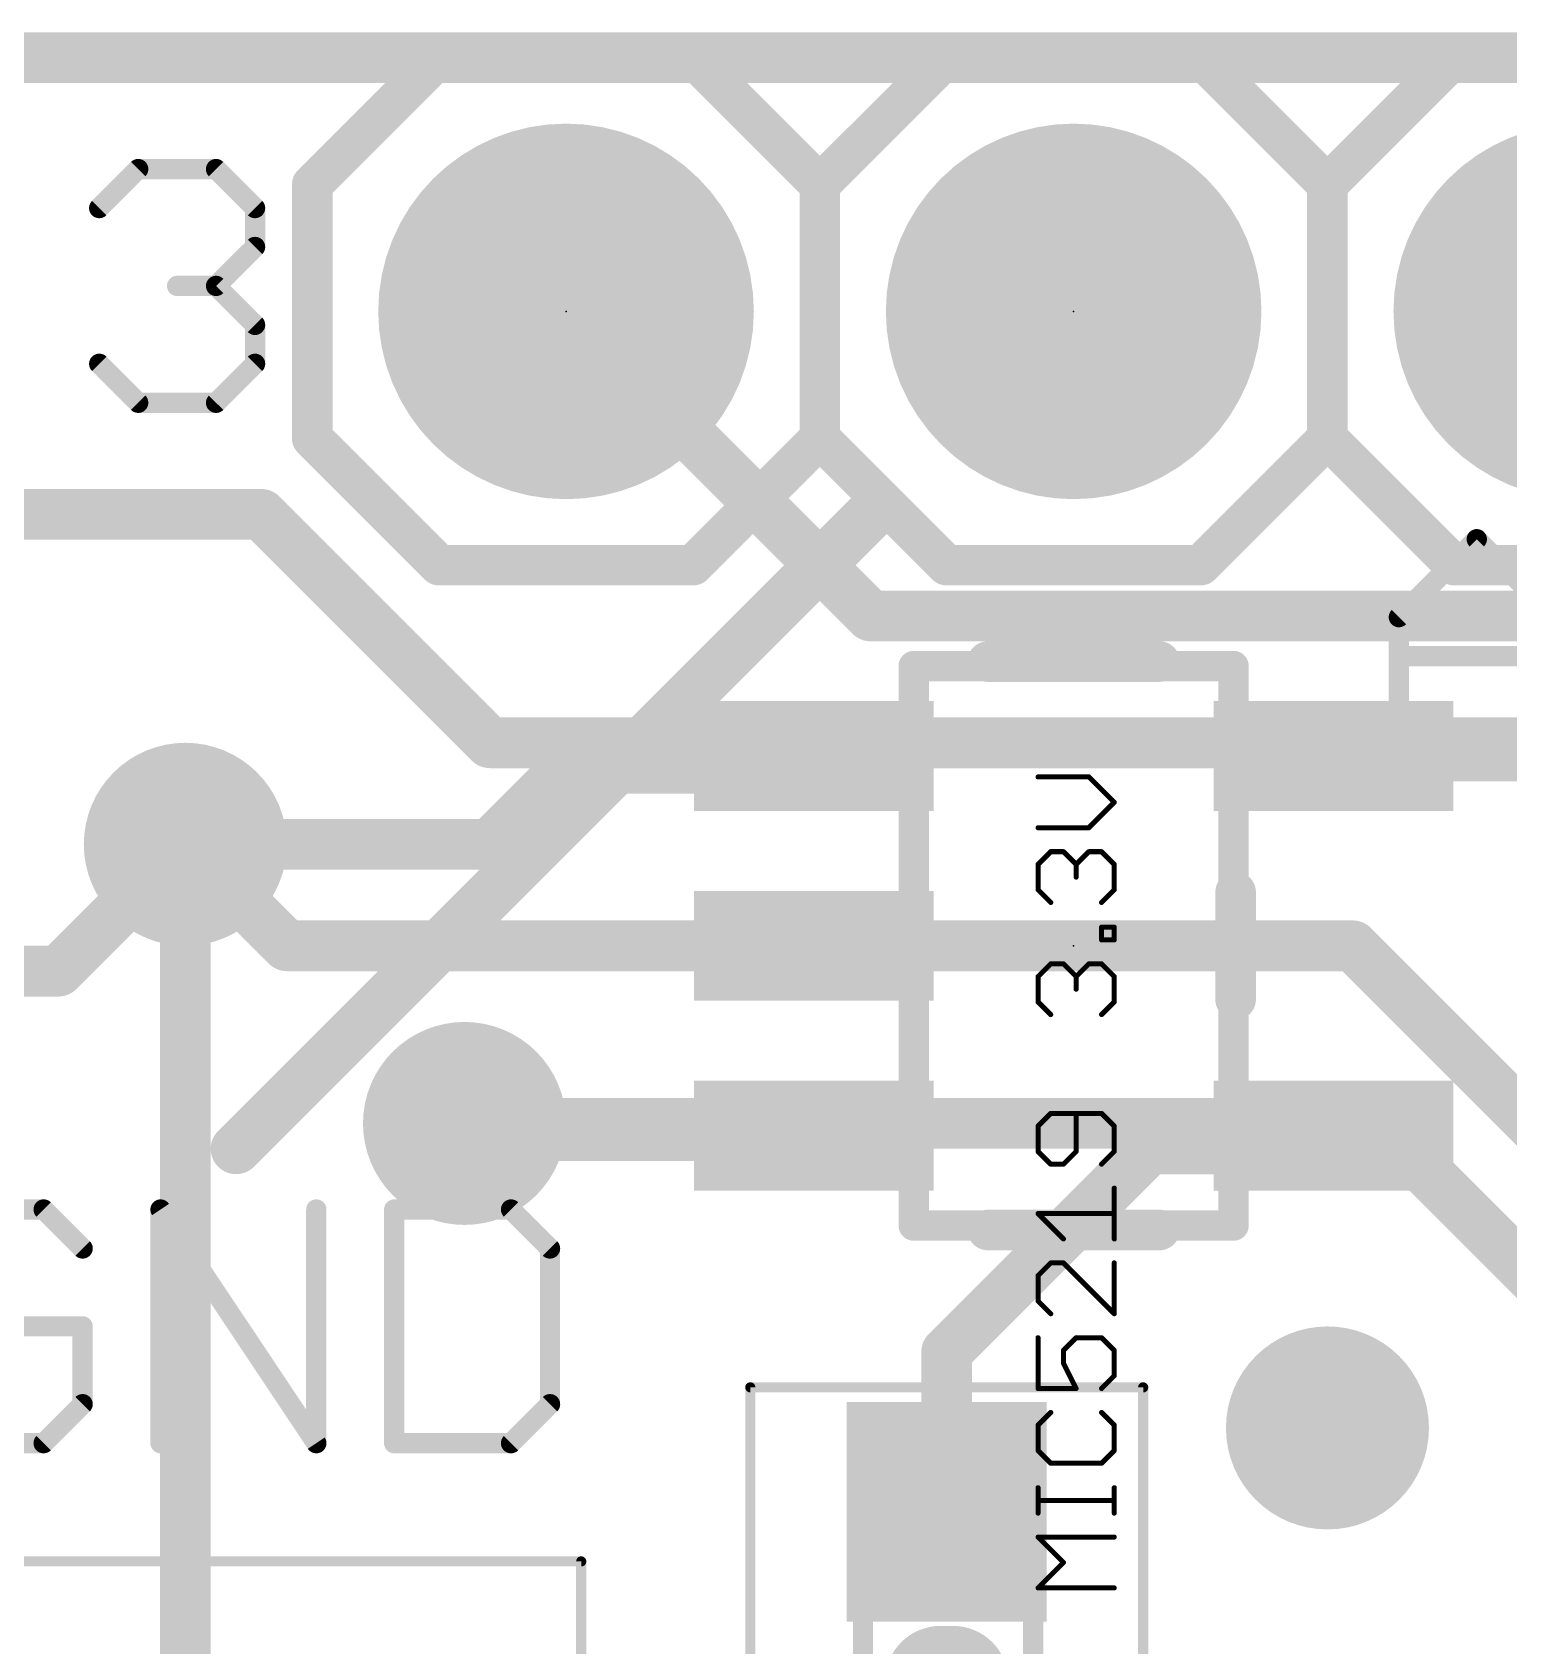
# Model space of a CAD drawing. Extents: x -15 to 92, y -11 to 29.
# Drawn here: x 10.03 to 17.42, y 21.26 to 29.34 of the extents above; entities that cross this region are included whole.
import ezdxf

# ---------------------------------------------------------------- set-up
doc = ezdxf.new("R2010")
doc.units = 0
for name, color, linetype in [('1', 22, 'CONTINUOUS'), ('16', 175, 'CONTINUOUS'), ('17', 82, 'CONTINUOUS'), ('18', 82, 'CONTINUOUS'), ('20', 7, 'CONTINUOUS'), ('21', 253, 'CONTINUOUS'), ('23', 7, 'CONTINUOUS'), ('27', 253, 'CONTINUOUS'), ('39', 22, 'CONTINUOUS'), ('51', 253, 'CONTINUOUS')]:
    doc.layers.add(name, color=color, linetype=linetype)

# ---------------------------------------------------------------- blocks, each defined once
blk = doc.blocks.new('ROUNDP')
at = {"const_width": 0.5}
blk.add_lwpolyline([(0, -0.25, 1), (0, 0.25, 1), (0, -0.25)], format="xyb", dxfattribs=at)
blk = doc.blocks.new('RECT')
blk.add_solid([(-0.5, -0.5), (0.5, -0.5), (-0.5, 0.5), (0.5, 0.5)])
blk = doc.blocks.new('ROUNDV')
at = {"const_width": 0.5}
blk.add_lwpolyline([(0, -0.25, 1), (0, 0.25, 1), (0, -0.25)], format="xyb", dxfattribs=at)

msp = doc.modelspace()

# ---------------------------------------------------------------- linework, layer by layer
at = {"layer": '1', "const_width": 0.254}
for points in [[(0, 29.21), (46.99, 29.21)], [(13.8789, 25.654), (13.9399, 25.715)], [(16.5401, 25.715), (17.758, 25.715)], [(12.319, 25.273), (12.7, 25.654)], [(12.7, 25.654), (13.8789, 25.654)], [(10.16, 24.638), (10.795, 25.273)], [(10.795, 25.273), (12.319, 25.273)], [(9.262, 24.638), (10.16, 24.638)], [(12.253, 23.815), (12.192, 23.876)], [(13.9399, 23.815), (12.253, 23.815)], [(16.5401, 23.815), (16.4741, 23.749)], [(15.621, 23.749), (14.605, 22.733)], [(16.4741, 23.749), (15.621, 23.749)], [(14.605, 22.733), (14.605, 21.932)]]:
    msp.add_lwpolyline(points, dxfattribs=at)
at = {"layer": '1', "const_width": 0.127}
for points in [[(13.9848, 25.6701, 1), (13.895, 25.7599)], [(16.5401, 25.7785, 1), (16.5401, 25.6515)], [(12.7, 25.7175, 1), (12.7, 25.5905)], [(12.7449, 25.6091, 1), (12.6551, 25.6989)], [(13.834, 25.6989, 1), (13.9238, 25.6091)], [(13.8789, 25.5905, 1), (13.8789, 25.7175)], [(10.795, 25.3365, 1), (10.795, 25.2095)], [(10.8399, 25.2281, 1), (10.7501, 25.3179)], [(12.2741, 25.3179, 1), (12.3639, 25.2281)], [(12.319, 25.2095, 1), (12.319, 25.3365)], [(10.1151, 24.6829, 1), (10.2049, 24.5931)], [(10.16, 24.5745, 1), (10.16, 24.7015)], [(12.2369, 23.9209, 1), (12.1471, 23.8311)], [(12.253, 23.8785, 1), (12.253, 23.7515)], [(12.2081, 23.7701, 1), (12.2979, 23.8599)], [(13.9399, 23.7515, 1), (13.9399, 23.8785)], [(16.585, 23.7701, 1), (16.4952, 23.8599)], [(15.621, 23.8125, 1), (15.621, 23.6855)], [(15.6659, 23.7041, 1), (15.5761, 23.7939)], [(16.4292, 23.7939, 1), (16.519, 23.7041)], [(16.4741, 23.6855, 1), (16.4741, 23.8125)], [(14.6685, 22.733, 1), (14.5415, 22.733)], [(14.5601, 22.7779, 1), (14.6499, 22.6881)], [(14.5415, 21.932, 1), (14.6685, 21.932)]]:
    msp.add_lwpolyline(points, format="xyb", dxfattribs=at)
at = {"layer": '16', "const_width": 0.254}
for points in [[(0, 29.21), (46.99, 29.21)], [(14.224, 26.416), (12.7, 27.94)], [(11.176, 26.924), (6.096, 26.924)], [(12.319, 25.781), (11.176, 26.924)], [(18.161, 26.416), (14.224, 26.416)], [(17.78, 25.781), (12.319, 25.781)], [(10.795, 17.907), (10.795, 25.273)], [(11.303, 24.765), (10.795, 25.273)], [(16.637, 24.765), (11.303, 24.765)], [(19.304, 22.098), (16.637, 24.765)], [(12.192, 23.876), (16.764, 23.876)], [(16.764, 23.876), (19.05, 21.59)]]:
    msp.add_lwpolyline(points, dxfattribs=at)
at = {"layer": '16', "const_width": 0.127}
for points in [[(12.7449, 27.9849, 1), (12.6551, 27.8951)], [(11.2209, 26.9689, 1), (11.1311, 26.8791)], [(11.176, 26.8605, 1), (11.176, 26.9875)], [(14.224, 26.4795, 1), (14.224, 26.3525)], [(14.1791, 26.3711, 1), (14.2689, 26.4609)], [(12.319, 25.8445, 1), (12.319, 25.7175)], [(12.2741, 25.7361, 1), (12.3639, 25.8259)], [(10.8585, 25.273, 1), (10.7315, 25.273)], [(10.8399, 25.3179, 1), (10.7501, 25.2281)], [(11.303, 24.8285, 1), (11.303, 24.7015)], [(11.2581, 24.7201, 1), (11.3479, 24.8099)], [(16.6819, 24.8099, 1), (16.5921, 24.7201)], [(16.637, 24.7015, 1), (16.637, 24.8285)], [(12.192, 23.9395, 1), (12.192, 23.8125)], [(16.8089, 23.9209, 1), (16.7191, 23.8311)], [(16.764, 23.8125, 1), (16.764, 23.9395)]]:
    msp.add_lwpolyline(points, format="xyb", dxfattribs=at)
at = {"layer": '20', "const_width": 0.2032}
msp.add_lwpolyline([(46.99, 29.21), (0, 29.21)], dxfattribs=at)
at = {"layer": '21'}
for points, const_width in [([(12.065, 29.21), (11.43, 28.575)], 0.2032), ([(13.335, 29.21), (12.065, 29.21)], 0.2032), ([(13.97, 28.575), (13.335, 29.21)], 0.2032), ([(14.605, 29.21), (13.97, 28.575)], 0.2032), ([(15.875, 29.21), (14.605, 29.21)], 0.2032), ([(16.51, 28.575), (15.875, 29.21)], 0.2032), ([(17.145, 29.21), (16.51, 28.575)], 0.2032), ([(18.415, 29.21), (17.145, 29.21)], 0.2032), ([(10.3642, 28.4573), (10.5591, 28.6522)], 0.1016), ([(10.5591, 28.6522), (10.9489, 28.6522)], 0.1016), ([(10.9489, 28.6522), (11.1438, 28.4573)], 0.1016), ([(11.43, 28.575), (11.43, 27.305)], 0.2032), ([(13.97, 27.305), (13.97, 28.575)], 0.2032), ([(13.97, 28.575), (13.97, 27.305)], 0.2032), ([(16.51, 28.575), (16.51, 27.305)], 0.2032), ([(16.51, 27.305), (16.51, 28.575)], 0.2032), ([(11.1438, 28.4573), (11.1438, 28.2624)], 0.1016), ([(11.1438, 28.2624), (10.9489, 28.0675)], 0.1016), ([(10.9489, 28.0675), (10.754, 28.0675)], 0.1016), ([(10.9489, 28.0675), (11.1438, 27.8726)], 0.1016), ([(11.1438, 27.8726), (11.1438, 27.6777)], 0.1016), ([(10.5591, 27.4828), (10.3642, 27.6777)], 0.1016), ([(11.1438, 27.6777), (10.9489, 27.4828)], 0.1016), ([(10.9489, 27.4828), (10.5591, 27.4828)], 0.1016), ([(11.43, 27.305), (12.065, 26.67)], 0.2032), ([(13.335, 26.67), (13.97, 27.305)], 0.2032), ([(13.97, 27.305), (14.605, 26.67)], 0.2032), ([(15.875, 26.67), (16.51, 27.305)], 0.2032), ([(16.51, 27.305), (17.145, 26.67)], 0.2032), ([(11.049, 23.749), (14.224, 26.924)], 0.254), ([(16.8674, 26.41), (17.2572, 26.7998)], 0.1016), ([(17.2572, 26.7998), (17.647, 26.41)], 0.1016), ([(12.065, 26.67), (13.335, 26.67)], 0.2032), ([(14.605, 26.67), (15.875, 26.67)], 0.2032), ([(17.145, 26.67), (18.415, 26.67)], 0.2032), ([(16.8674, 25.6304), (16.8674, 26.41)], 0.1016), ([(14.8106, 26.1874), (15.6694, 26.1874)], 0.2032), ([(16.8674, 26.2151), (17.647, 26.2151)], 0.1016), ([(16.0504, 25.0334), (16.0504, 24.4966)], 0.2032), ([(10.0861, 23.4452), (9.6963, 23.4452)], 0.1016), ([(10.281, 23.2503), (10.0861, 23.4452)], 0.1016), ([(10.6708, 22.2758), (10.6708, 23.4452)], 0.1016), ([(10.6708, 23.4452), (11.4504, 22.2758)], 0.1016), ([(11.4504, 22.2758), (11.4504, 23.4452)], 0.1016), ([(11.8402, 23.4452), (11.8402, 22.2758)], 0.1016), ([(12.4249, 23.4452), (11.8402, 23.4452)], 0.1016), ([(12.6198, 23.2503), (12.4249, 23.4452)], 0.1016), ([(15.6694, 23.3426), (14.8106, 23.3426)], 0.2032), ([(12.6198, 22.4707), (12.6198, 23.2503)], 0.1016), ([(10.281, 22.8605), (9.8912, 22.8605)], 0.1016), ([(10.281, 22.4707), (10.281, 22.8605)], 0.1016), ([(10.0861, 22.2758), (10.281, 22.4707)], 0.1016), ([(12.4249, 22.2758), (12.6198, 22.4707)], 0.1016), ([(9.6963, 22.2758), (10.0861, 22.2758)], 0.1016), ([(11.8402, 22.2758), (12.4249, 22.2758)], 0.1016), ([(14.6355, 21.082), (14.5745, 21.082)], 0.5588)]:
    msp.add_lwpolyline(points, dxfattribs=dict(at, const_width=const_width))
for points, const_width in [([(12.065, 29.2608, 1), (12.065, 29.1592)], 0.1016), ([(12.1009, 29.1741, 1), (12.0291, 29.2459)], 0.1016), ([(13.3709, 29.2459, 1), (13.2991, 29.1741)], 0.1016), ([(13.335, 29.1592, 1), (13.335, 29.2608)], 0.1016), ([(14.605, 29.2608, 1), (14.605, 29.1592)], 0.1016), ([(14.6409, 29.1741, 1), (14.5691, 29.2459)], 0.1016), ([(15.9109, 29.2459, 1), (15.8391, 29.1741)], 0.1016), ([(15.875, 29.1592, 1), (15.875, 29.2608)], 0.1016), ([(17.145, 29.2608, 1), (17.145, 29.1592)], 0.1016), ([(17.1809, 29.1741, 1), (17.1091, 29.2459)], 0.1016), ([(10.5591, 28.6776, 1), (10.5591, 28.6268)], 0.0508), ([(10.5771, 28.6342, 1), (10.5411, 28.6702)], 0.0508), ([(10.9669, 28.6702, 1), (10.9309, 28.6342)], 0.0508), ([(10.9489, 28.6268, 1), (10.9489, 28.6776)], 0.0508), ([(11.4808, 28.575, 1), (11.3792, 28.575)], 0.1016), ([(14.0208, 28.575, 1), (13.9192, 28.575)], 0.1016), ([(14.0208, 28.575, 1), (13.9192, 28.575)], 0.1016), ([(16.5608, 28.575, 1), (16.4592, 28.575)], 0.1016), ([(16.5608, 28.575, 1), (16.4592, 28.575)], 0.1016), ([(11.3941, 28.6109, 1), (11.4659, 28.5391)], 0.1016), ([(13.9341, 28.6109, 1), (14.0059, 28.5391)], 0.1016), ([(13.9341, 28.5391, 1), (14.0059, 28.6109)], 0.1016), ([(16.4741, 28.6109, 1), (16.5459, 28.5391)], 0.1016), ([(16.4741, 28.5391, 1), (16.5459, 28.6109)], 0.1016), ([(11.1692, 28.4573, 1), (11.1184, 28.4573)], 0.0508), ([(10.3462, 28.4753, 1), (10.3822, 28.4393)], 0.0508), ([(11.1258, 28.4393, 1), (11.1618, 28.4753)], 0.0508), ([(11.1184, 28.2624, 1), (11.1692, 28.2624)], 0.0508), ([(11.1618, 28.2444, 1), (11.1258, 28.2804)], 0.0508), ([(10.754, 28.0929, 1), (10.754, 28.0421)], 0.0508), ([(10.9669, 28.0855, 1), (10.9309, 28.0495)], 0.0508), ([(10.9309, 28.0855, 1), (10.9669, 28.0495)], 0.0508), ([(10.9489, 28.0421, 1), (10.9489, 28.0929)], 0.0508), ([(11.1692, 27.8726, 1), (11.1184, 27.8726)], 0.0508), ([(11.1258, 27.8546, 1), (11.1618, 27.8906)], 0.0508), ([(10.3822, 27.6957, 1), (10.3462, 27.6597)], 0.0508), ([(11.1184, 27.6777, 1), (11.1692, 27.6777)], 0.0508), ([(11.1618, 27.6597, 1), (11.1258, 27.6957)], 0.0508), ([(10.5591, 27.5082, 1), (10.5591, 27.4574)], 0.0508), ([(10.5411, 27.4648, 1), (10.5771, 27.5008)], 0.0508), ([(10.9309, 27.5008, 1), (10.9669, 27.4648)], 0.0508), ([(10.9489, 27.4574, 1), (10.9489, 27.5082)], 0.0508), ([(11.4659, 27.3409, 1), (11.3941, 27.2691)], 0.1016), ([(14.0059, 27.3409, 1), (13.9341, 27.2691)], 0.1016), ([(14.0059, 27.2691, 1), (13.9341, 27.3409)], 0.1016), ([(16.5459, 27.3409, 1), (16.4741, 27.2691)], 0.1016), ([(16.5459, 27.2691, 1), (16.4741, 27.3409)], 0.1016), ([(11.3792, 27.305, 1), (11.4808, 27.305)], 0.1016), ([(13.9192, 27.305, 1), (14.0208, 27.305)], 0.1016), ([(13.9192, 27.305, 1), (14.0208, 27.305)], 0.1016), ([(16.4592, 27.305, 1), (16.5608, 27.305)], 0.1016), ([(16.4592, 27.305, 1), (16.5608, 27.305)], 0.1016), ([(14.2689, 26.8791, 1), (14.1791, 26.9689)], 0.127), ([(17.2752, 26.8178, 1), (17.2392, 26.7818)], 0.0508), ([(17.2752, 26.7818, 1), (17.2392, 26.8178)], 0.0508), ([(12.065, 26.7208, 1), (12.065, 26.6192)], 0.1016), ([(12.0291, 26.6341, 1), (12.1009, 26.7059)], 0.1016), ([(13.2991, 26.7059, 1), (13.3709, 26.6341)], 0.1016), ([(13.335, 26.6192, 1), (13.335, 26.7208)], 0.1016), ([(14.605, 26.7208, 1), (14.605, 26.6192)], 0.1016), ([(14.5691, 26.6341, 1), (14.6409, 26.7059)], 0.1016), ([(15.8391, 26.7059, 1), (15.9109, 26.6341)], 0.1016), ([(15.875, 26.6192, 1), (15.875, 26.7208)], 0.1016), ([(17.145, 26.7208, 1), (17.145, 26.6192)], 0.1016), ([(17.1091, 26.6341, 1), (17.1809, 26.7059)], 0.1016), ([(16.8494, 26.428, 1), (16.8854, 26.392)], 0.0508), ([(16.8928, 26.41, 1), (16.842, 26.41)], 0.0508), ([(14.8106, 26.2382, 1), (14.8106, 26.1366)], 0.1016), ([(15.6694, 26.1366, 1), (15.6694, 26.2382)], 0.1016), ([(16.8674, 26.2405, 1), (16.8674, 26.1897)], 0.0508), ([(16.842, 25.6304, 1), (16.8928, 25.6304)], 0.0508), ([(16.1012, 25.0334, 1), (15.9996, 25.0334)], 0.1016), ([(15.9996, 24.4966, 1), (16.1012, 24.4966)], 0.1016), ([(11.0041, 23.7939, 1), (11.0939, 23.7041)], 0.127), ([(10.1041, 23.4632, 1), (10.0681, 23.4272)], 0.0508), ([(10.0861, 23.4198, 1), (10.0861, 23.4706)], 0.0508), ([(10.6962, 23.4452, 1), (10.6454, 23.4452)], 0.0508), ([(10.6919, 23.4593, 1), (10.6497, 23.4311)], 0.0508), ([(11.4758, 23.4452, 1), (11.425, 23.4452)], 0.0508), ([(11.8656, 23.4452, 1), (11.8148, 23.4452)], 0.0508), ([(11.8402, 23.4706, 1), (11.8402, 23.4198)], 0.0508), ([(12.4429, 23.4632, 1), (12.4069, 23.4272)], 0.0508), ([(12.4249, 23.4198, 1), (12.4249, 23.4706)], 0.0508), ([(14.8106, 23.3934, 1), (14.8106, 23.2918)], 0.1016), ([(15.6694, 23.2918, 1), (15.6694, 23.3934)], 0.1016), ([(10.263, 23.2323, 1), (10.299, 23.2683)], 0.0508), ([(12.6452, 23.2503, 1), (12.5944, 23.2503)], 0.0508), ([(12.6018, 23.2323, 1), (12.6378, 23.2683)], 0.0508), ([(10.3064, 22.8605, 1), (10.2556, 22.8605)], 0.0508), ([(10.281, 22.8351, 1), (10.281, 22.8859)], 0.0508), ([(10.2556, 22.4707, 1), (10.3064, 22.4707)], 0.0508), ([(10.299, 22.4527, 1), (10.263, 22.4887)], 0.0508), ([(12.5944, 22.4707, 1), (12.6452, 22.4707)], 0.0508), ([(12.6378, 22.4527, 1), (12.6018, 22.4887)], 0.0508), ([(10.0681, 22.2938, 1), (10.1041, 22.2578)], 0.0508), ([(10.0861, 22.2504, 1), (10.0861, 22.3012)], 0.0508), ([(10.6454, 22.2758, 1), (10.6962, 22.2758)], 0.0508), ([(11.425, 22.2758, 1), (11.4758, 22.2758)], 0.0508), ([(11.4293, 22.2617, 1), (11.4715, 22.2899)], 0.0508), ([(11.8402, 22.3012, 1), (11.8402, 22.2504)], 0.0508), ([(11.8148, 22.2758, 1), (11.8656, 22.2758)], 0.0508), ([(12.4069, 22.2938, 1), (12.4429, 22.2578)], 0.0508), ([(12.4249, 22.2504, 1), (12.4249, 22.3012)], 0.0508), ([(14.5745, 21.2217, 1), (14.5745, 20.9423)], 0.2794), ([(14.6355, 20.9423, 1), (14.6355, 21.2217)], 0.2794)]:
    msp.add_lwpolyline(points, format="xyb", dxfattribs=dict(at, const_width=const_width))
at = {"layer": '23'}
for p in [(12.7, 27.94), (15.24, 27.94), (15.24, 24.765)]:
    msp.add_point(p, dxfattribs=at)
at = {"layer": '27', "const_width": 0.0254}
for points in [[(15.3161, 25.6102), (15.0619, 25.6102)], [(15.4432, 25.4831), (15.3161, 25.6102)], [(15.3161, 25.356), (15.4432, 25.4831)], [(15.0619, 25.356), (15.3161, 25.356)], [(15.0619, 25.1724), (15.1254, 25.236)], [(15.1254, 25.236), (15.189, 25.236)], [(15.189, 25.236), (15.2525, 25.1724)], [(15.2525, 25.1724), (15.3161, 25.236)], [(15.3161, 25.236), (15.3796, 25.236)], [(15.3796, 25.236), (15.4432, 25.1724)], [(15.0619, 25.0453), (15.0619, 25.1724)], [(15.2525, 25.1724), (15.2525, 25.1089)], [(15.4432, 25.1724), (15.4432, 25.0453)], [(15.1254, 24.9818), (15.0619, 25.0453)], [(15.4432, 25.0453), (15.3796, 24.9818)], [(15.3796, 24.7947), (15.3796, 24.8582)], [(15.3796, 24.8582), (15.4432, 24.8582)], [(15.4432, 24.7947), (15.3796, 24.7947)], [(15.4432, 24.8582), (15.4432, 24.7947)], [(15.0619, 24.6111), (15.1254, 24.6747)], [(15.1254, 24.6747), (15.189, 24.6747)], [(15.189, 24.6747), (15.2525, 24.6111)], [(15.2525, 24.6111), (15.3161, 24.6747)], [(15.3161, 24.6747), (15.3796, 24.6747)], [(15.3796, 24.6747), (15.4432, 24.6111)], [(15.0619, 24.484), (15.0619, 24.6111)], [(15.2525, 24.6111), (15.2525, 24.5476)], [(15.4432, 24.6111), (15.4432, 24.484)], [(15.1254, 24.4205), (15.0619, 24.484)], [(15.4432, 24.484), (15.3796, 24.4205)], [(15.1254, 23.9263), (15.0619, 23.8627)], [(15.3796, 23.9263), (15.1254, 23.9263)], [(15.2525, 23.7356), (15.2525, 23.9263)], [(15.4432, 23.8627), (15.3796, 23.9263)], [(15.0619, 23.8627), (15.0619, 23.7356)], [(15.4432, 23.7356), (15.4432, 23.8627)], [(15.0619, 23.7356), (15.1254, 23.6721)], [(15.189, 23.6721), (15.2525, 23.7356)], [(15.3796, 23.6721), (15.4432, 23.7356)], [(15.1254, 23.6721), (15.189, 23.6721)], [(15.4432, 23.2978), (15.4432, 23.5521)], [(15.189, 23.2978), (15.0619, 23.425)], [(15.0619, 23.425), (15.4432, 23.425)], [(15.1254, 23.1779), (15.0619, 23.1143)], [(15.189, 23.1779), (15.1254, 23.1779)], [(15.4432, 22.9236), (15.189, 23.1779)], [(15.4432, 23.1779), (15.4432, 22.9236)], [(15.0619, 23.1143), (15.0619, 22.9872)], [(15.0619, 22.9872), (15.1254, 22.9236)], [(15.0619, 22.8036), (15.0619, 22.5494)], [(15.189, 22.7401), (15.2525, 22.8036)], [(15.2525, 22.8036), (15.3796, 22.8036)], [(15.3796, 22.8036), (15.4432, 22.7401)], [(15.189, 22.6765), (15.189, 22.7401)], [(15.4432, 22.7401), (15.4432, 22.613)], [(15.2525, 22.5494), (15.189, 22.6765)], [(15.4432, 22.613), (15.3796, 22.5494)], [(15.0619, 22.5494), (15.2525, 22.5494)], [(15.1254, 22.4294), (15.0619, 22.3659)], [(15.0619, 22.3659), (15.0619, 22.2388)], [(15.4432, 22.3659), (15.3796, 22.4294)], [(15.4432, 22.2388), (15.4432, 22.3659)], [(15.0619, 22.2388), (15.1254, 22.1752)], [(15.3796, 22.1752), (15.4432, 22.2388)], [(15.1254, 22.1752), (15.3796, 22.1752)], [(15.0619, 21.9258), (15.0619, 22.0529)], [(15.4432, 21.9258), (15.4432, 22.0529)], [(15.4432, 21.9893), (15.0619, 21.9893)], [(15.189, 21.6787), (15.0619, 21.8058)], [(15.0619, 21.8058), (15.4432, 21.8058)], [(15.0619, 21.5515), (15.189, 21.6787)], [(15.4432, 21.5515), (15.0619, 21.5515)]]:
    msp.add_lwpolyline(points, dxfattribs=at)
at = {"layer": '27', "const_width": 0.0127}
for points in [[(15.0619, 25.6165, 1), (15.0619, 25.6038)], [(15.3206, 25.6147, 1), (15.3116, 25.6057)], [(15.3161, 25.6038, 1), (15.3161, 25.6165)], [(15.4477, 25.4786, 1), (15.4387, 25.4876)], [(15.4387, 25.4786, 1), (15.4477, 25.4876)], [(15.0619, 25.3623, 1), (15.0619, 25.3496)], [(15.3116, 25.3605, 1), (15.3206, 25.3515)], [(15.3161, 25.3496, 1), (15.3161, 25.3623)], [(15.1254, 25.2423, 1), (15.1254, 25.2296)], [(15.1299, 25.2315, 1), (15.1209, 25.2405)], [(15.1935, 25.2405, 1), (15.1845, 25.2315)], [(15.189, 25.2296, 1), (15.189, 25.2423)], [(15.3161, 25.2423, 1), (15.3161, 25.2296)], [(15.3206, 25.2315, 1), (15.3116, 25.2405)], [(15.3841, 25.2405, 1), (15.3752, 25.2315)], [(15.3796, 25.2296, 1), (15.3796, 25.2423)], [(15.0682, 25.1724, 1), (15.0555, 25.1724)], [(15.0574, 25.1769, 1), (15.0664, 25.1679)], [(15.2589, 25.1724, 1), (15.2462, 25.1724)], [(15.248, 25.1769, 1), (15.257, 25.1679)], [(15.2462, 25.1089, 1), (15.2589, 25.1089)], [(15.248, 25.1679, 1), (15.257, 25.1769)], [(15.4496, 25.1724, 1), (15.4369, 25.1724)], [(15.4387, 25.1679, 1), (15.4477, 25.1769)], [(15.0664, 25.0498, 1), (15.0574, 25.0408)], [(15.0555, 25.0453, 1), (15.0682, 25.0453)], [(15.4369, 25.0453, 1), (15.4496, 25.0453)], [(15.4477, 25.0408, 1), (15.4387, 25.0498)], [(15.1209, 24.9773, 1), (15.1299, 24.9863)], [(15.3752, 24.9863, 1), (15.3841, 24.9773)], [(15.3796, 24.8646, 1), (15.3796, 24.8519)], [(15.3796, 24.801, 1), (15.3796, 24.7883)], [(15.386, 24.8582, 1), (15.3733, 24.8582)], [(15.3733, 24.7947, 1), (15.386, 24.7947)], [(15.4496, 24.8582, 1), (15.4369, 24.8582)], [(15.4369, 24.7947, 1), (15.4496, 24.7947)], [(15.4432, 24.8519, 1), (15.4432, 24.8646)], [(15.4432, 24.7883, 1), (15.4432, 24.801)], [(15.1254, 24.681, 1), (15.1254, 24.6683)], [(15.1299, 24.6702, 1), (15.1209, 24.6792)], [(15.1935, 24.6792, 1), (15.1845, 24.6702)], [(15.189, 24.6683, 1), (15.189, 24.681)], [(15.3161, 24.681, 1), (15.3161, 24.6683)], [(15.3206, 24.6702, 1), (15.3116, 24.6792)], [(15.3841, 24.6792, 1), (15.3752, 24.6702)], [(15.3796, 24.6683, 1), (15.3796, 24.681)], [(15.0682, 24.6111, 1), (15.0555, 24.6111)], [(15.0574, 24.6156, 1), (15.0664, 24.6066)], [(15.2589, 24.6111, 1), (15.2462, 24.6111)], [(15.248, 24.6156, 1), (15.257, 24.6066)], [(15.2462, 24.5476, 1), (15.2589, 24.5476)], [(15.248, 24.6066, 1), (15.257, 24.6156)], [(15.4496, 24.6111, 1), (15.4369, 24.6111)], [(15.4387, 24.6066, 1), (15.4477, 24.6156)], [(15.0664, 24.4885, 1), (15.0574, 24.4795)], [(15.0555, 24.484, 1), (15.0682, 24.484)], [(15.4369, 24.484, 1), (15.4496, 24.484)], [(15.4477, 24.4795, 1), (15.4387, 24.4885)], [(15.1209, 24.416, 1), (15.1299, 24.425)], [(15.3752, 24.425, 1), (15.3841, 24.416)], [(15.1254, 23.9326, 1), (15.1254, 23.9199)], [(15.1299, 23.9218, 1), (15.1209, 23.9308)], [(15.2589, 23.9263, 1), (15.2462, 23.9263)], [(15.3841, 23.9308, 1), (15.3752, 23.9218)], [(15.3796, 23.9199, 1), (15.3796, 23.9326)], [(15.0682, 23.8627, 1), (15.0555, 23.8627)], [(15.0574, 23.8672, 1), (15.0664, 23.8582)], [(15.4496, 23.8627, 1), (15.4369, 23.8627)], [(15.4387, 23.8582, 1), (15.4477, 23.8672)], [(15.0664, 23.7401, 1), (15.0574, 23.7311)], [(15.0555, 23.7356, 1), (15.0682, 23.7356)], [(15.2462, 23.7356, 1), (15.2589, 23.7356)], [(15.257, 23.7311, 1), (15.248, 23.7401)], [(15.4369, 23.7356, 1), (15.4496, 23.7356)], [(15.4477, 23.7311, 1), (15.4387, 23.7401)], [(15.1254, 23.6784, 1), (15.1254, 23.6657)], [(15.1209, 23.6676, 1), (15.1299, 23.6765)], [(15.1845, 23.6765, 1), (15.1935, 23.6676)], [(15.189, 23.6657, 1), (15.189, 23.6784)], [(15.3752, 23.6765, 1), (15.3841, 23.6676)], [(15.4496, 23.5521, 1), (15.4369, 23.5521)], [(15.0619, 23.4313, 1), (15.0619, 23.4186)], [(15.0664, 23.4294, 1), (15.0574, 23.4205)], [(15.4432, 23.4186, 1), (15.4432, 23.4313)], [(15.1845, 23.2934, 1), (15.1935, 23.3023)], [(15.4369, 23.2978, 1), (15.4496, 23.2978)], [(15.1254, 23.1842, 1), (15.1254, 23.1715)], [(15.1299, 23.1734, 1), (15.1209, 23.1823)], [(15.1935, 23.1823, 1), (15.1845, 23.1734)], [(15.189, 23.1715, 1), (15.189, 23.1842)], [(15.4496, 23.1779, 1), (15.4369, 23.1779)], [(15.0682, 23.1143, 1), (15.0555, 23.1143)], [(15.0574, 23.1188, 1), (15.0664, 23.1098)], [(15.0664, 22.9917, 1), (15.0574, 22.9827)], [(15.0555, 22.9872, 1), (15.0682, 22.9872)], [(15.1209, 22.9191, 1), (15.1299, 22.9281)], [(15.4387, 22.9191, 1), (15.4477, 22.9281)], [(15.4369, 22.9236, 1), (15.4496, 22.9236)], [(15.0682, 22.8036, 1), (15.0555, 22.8036)], [(15.2525, 22.81, 1), (15.2525, 22.7973)], [(15.257, 22.7992, 1), (15.248, 22.8081)], [(15.3841, 22.8081, 1), (15.3752, 22.7992)], [(15.3796, 22.7973, 1), (15.3796, 22.81)], [(15.1953, 22.7401, 1), (15.1826, 22.7401)], [(15.1845, 22.7446, 1), (15.1935, 22.7356)], [(15.4496, 22.7401, 1), (15.4369, 22.7401)], [(15.4387, 22.7356, 1), (15.4477, 22.7446)], [(15.1947, 22.6794, 1), (15.1833, 22.6737)], [(15.1826, 22.6765, 1), (15.1953, 22.6765)], [(15.4369, 22.613, 1), (15.4496, 22.613)], [(15.4477, 22.6085, 1), (15.4387, 22.6175)], [(15.0619, 22.5558, 1), (15.0619, 22.5431)], [(15.0555, 22.5494, 1), (15.0682, 22.5494)], [(15.2469, 22.5466, 1), (15.2582, 22.5523)], [(15.2525, 22.5431, 1), (15.2525, 22.5558)], [(15.3752, 22.5539, 1), (15.3841, 22.5449)], [(15.0682, 22.3659, 1), (15.0555, 22.3659)], [(15.0574, 22.3704, 1), (15.0664, 22.3614)], [(15.1299, 22.425, 1), (15.1209, 22.4339)], [(15.3841, 22.4339, 1), (15.3752, 22.425)], [(15.4496, 22.3659, 1), (15.4369, 22.3659)], [(15.4387, 22.3614, 1), (15.4477, 22.3704)], [(15.0664, 22.2433, 1), (15.0574, 22.2343)], [(15.0555, 22.2388, 1), (15.0682, 22.2388)], [(15.4369, 22.2388, 1), (15.4496, 22.2388)], [(15.4477, 22.2343, 1), (15.4387, 22.2433)], [(15.1254, 22.1816, 1), (15.1254, 22.1689)], [(15.1209, 22.1707, 1), (15.1299, 22.1797)], [(15.3752, 22.1797, 1), (15.3841, 22.1707)], [(15.3796, 22.1689, 1), (15.3796, 22.1816)], [(15.0682, 22.0529, 1), (15.0555, 22.0529)], [(15.4496, 22.0529, 1), (15.4369, 22.0529)], [(15.0619, 21.9957, 1), (15.0619, 21.983)], [(15.4432, 21.983, 1), (15.4432, 21.9957)], [(15.0555, 21.9258, 1), (15.0682, 21.9258)], [(15.4369, 21.9258, 1), (15.4496, 21.9258)], [(15.0664, 21.8103, 1), (15.0574, 21.8013)], [(15.0619, 21.8121, 1), (15.0619, 21.7994)], [(15.4432, 21.7994, 1), (15.4432, 21.8121)], [(15.1935, 21.6742, 1), (15.1845, 21.6831)], [(15.1845, 21.6742, 1), (15.1935, 21.6831)], [(15.0619, 21.5579, 1), (15.0619, 21.5452)], [(15.0574, 21.556, 1), (15.0664, 21.5471)], [(15.4432, 21.5452, 1), (15.4432, 21.5579)]]:
    msp.add_lwpolyline(points, format="xyb", dxfattribs=at)
at = {"layer": '39', "const_width": 0.0508}
for points in [[(13.622, 19.609), (13.622, 22.555)], [(13.622, 22.555), (15.588, 22.555)], [(15.588, 22.555), (15.588, 19.609)], [(9.83, 21.684), (12.776, 21.684)], [(12.776, 21.684), (12.776, 19.718)]]:
    msp.add_lwpolyline(points, dxfattribs=at)
at = {"layer": '39', "const_width": 0.0254}
for points in [[(13.6347, 22.555, 1), (13.6093, 22.555)], [(13.622, 22.5677, 1), (13.622, 22.5423)], [(15.6007, 22.555, 1), (15.5753, 22.555)], [(15.588, 22.5423, 1), (15.588, 22.5677)], [(12.7887, 21.684, 1), (12.7633, 21.684)], [(12.776, 21.6713, 1), (12.776, 21.6967)]]:
    msp.add_lwpolyline(points, format="xyb", dxfattribs=at)
at = {"layer": '51'}
for points, const_width in [([(14.44, 23.365), (14.44, 26.165)], 0.1524), ([(16.04, 26.165), (14.44, 26.165)], 0.1524), ([(16.04, 26.165), (16.04, 23.365)], 0.1524), ([(16.04, 23.365), (14.44, 23.365)], 0.1524), ([(14.186, 21.438), (14.186, 20.726)], 0.1016), ([(15.037, 21.438), (15.037, 20.726)], 0.1016)]:
    msp.add_lwpolyline(points, dxfattribs=dict(at, const_width=const_width))
for points, const_width in [([(14.4781, 26.165, 1), (14.4019, 26.165)], 0.0762), ([(14.44, 26.2031, 1), (14.44, 26.1269)], 0.0762), ([(16.0781, 26.165, 1), (16.0019, 26.165)], 0.0762), ([(16.04, 26.1269, 1), (16.04, 26.2031)], 0.0762), ([(14.44, 23.4031, 1), (14.44, 23.3269)], 0.0762), ([(16.04, 23.3269, 1), (16.04, 23.4031)], 0.0762), ([(14.4019, 23.365, 1), (14.4781, 23.365)], 0.0762), ([(16.0019, 23.365, 1), (16.0781, 23.365)], 0.0762), ([(14.2114, 21.438, 1), (14.1606, 21.438)], 0.0508), ([(15.0624, 21.438, 1), (15.0116, 21.438)], 0.0508)]:
    msp.add_lwpolyline(points, format="xyb", dxfattribs=dict(at, const_width=const_width))

# ---------------------------------------------------------------- block references
at = {"layer": '1', "xscale": 0.55, "yscale": 1.2, "rotation": 270}
for p in [(13.9399, 25.715), (16.5401, 25.715), (13.9399, 24.765), (13.9399, 23.815), (16.5401, 23.815)]:
    msp.add_blockref('RECT', p, dxfattribs=at)
at = {"layer": '1', "xscale": 1.1, "rotation": 270}
msp.add_blockref('RECT', (14.605, 21.932), dxfattribs=at)
at = {"layer": '17', "xscale": 1.8796, "yscale": 1.8796, "rotation": 90}
for p in [(12.7, 27.94), (12.7, 27.94), (15.24, 27.94), (15.24, 27.94), (17.78, 27.94), (17.78, 27.94)]:
    msp.add_blockref('ROUNDP', p, dxfattribs=at)
at = {"layer": '18', "xscale": 1.016, "yscale": 1.016}
for p in [(10.795, 25.273), (10.795, 25.273), (12.192, 23.876), (12.192, 23.876), (16.51, 22.352), (16.51, 22.352)]:
    msp.add_blockref('ROUNDV', p, dxfattribs=at)
at = {"layer": '51', "xscale": 0.508, "yscale": 0.508}
for p in [(12.7, 27.94), (15.24, 27.94)]:
    msp.add_blockref('RECT', p, dxfattribs=at)
at = {"layer": '51', "rotation": 270}
for p, xscale, yscale in [((14.065, 25.715), 0.5, 0.65), ((16.415, 25.715), 0.5, 0.65), ((14.065, 24.765), 0.5, 0.65), ((14.065, 23.815), 0.5, 0.65), ((16.415, 23.815), 0.5, 0.65), ((14.6101, 21.6701), 0.5001, 0.95)]:
    msp.add_blockref('RECT', p, dxfattribs=dict(at, xscale=xscale, yscale=yscale))

doc.saveas('drawing.dxf')
